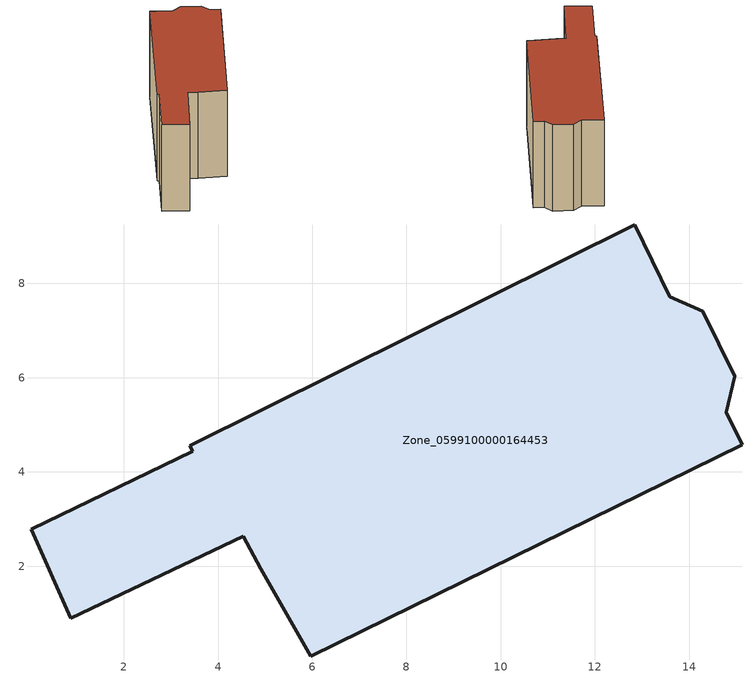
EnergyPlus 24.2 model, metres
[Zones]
Zone_0599100000164453
 floor ground (C_G): 4.9,1.95 4.54,2.63 0.87,0.9 0.04,2.78 3.46,4.44 3.4,4.55 12.85,9.24 13.59,7.72 14.29,7.41 14.97,6.03 14.79,5.27 15.13,4.57 5.97,0.09 z0.03
 wall outside (C_F): 14.97,6.03 14.29,7.41 13.59,7.72 12.85,9.24 3.4,4.55 3.46,4.44 0.04,2.78 0.87,0.9 4.54,2.63 4.9,1.95 5.97,0.09 15.13,4.57 14.79,5.27 14.97,6.03 z0.03:7.79
 roof outside (C_R): 4.9,1.95 5.97,0.09 15.13,4.57 14.79,5.27 14.97,6.03 14.29,7.41 13.59,7.72 12.85,9.24 3.4,4.55 3.46,4.44 0.04,2.78 0.87,0.9 4.54,2.63 z7.79
[BUILDING]
Pand.0599100000164453: North Axis=0; Terrain=City; Loads Convergence Tolerance Value=0.04; Temperature Convergence Tolerance Value=0.4; Solar Distribution=FullExterior; Maximum Number of Warmup Days=25; Minimum Number of Warmup Days=1
[Site:Location]
Rotterdam.The.Hague.AP_ZH_NLD Design_Conditions: Latitude=51.96; Longitude=4.45; Time Zone=1; Elevation=-4.5
[SITE:GROUNDTEMPERATURE:BUILDINGSURFACE]
18, 18, 18, 18, 18, 18, 18, 18, 18, 18, 18, 18
[MATERIAL] Thermal Absorptance=0.9; Solar Absorptance=0.7; Visible Absorptance=0.7
Name | Roughness | Thickness | Conductivity | Density | Specific Heat
G.TC.1946 | MediumSmooth | 0.15 | 1 | 540 | 1210
F.TC.1946 | Rough | 0.3 | 0.857143 | 1920 | 840
R.TC.1946 | MediumRough | 0.2 | 0.909091 | 1500 | 1000
[CONSTRUCTION]
C_G: G.TC.1946
C_F: F.TC.1946
C_R: R.TC.1946
[ZONE]
Zone_0599100000164453: Type=1; Multiplier=1; Ceiling Height=Autocalculate; Volume=Autocalculate; Floor Area=autocalculate; Part of Total Floor Area=Yes
[ZONEINFILTRATION:DESIGNFLOWRATE]
Infil_Zone_0599100000164453: Zone or ZoneList or Space or SpaceList=Zone_0599100000164453; Schedule=AlwaysOn; Design Flow Rate Calculation Method=Flow/Area; Flow Rate per Floor Area=0.003; Constant Term Coefficient=1; Temperature Term Coefficient=0; Velocity Term Coefficient=0; Velocity Squared Term Coefficient=0
[HVACTEMPLATE:ZONE:IDEALLOADSAIRSYSTEM]
Zone_0599100000164453: Maximum Heating Supply Air Temperature=50; Minimum Cooling Supply Air Temperature=13; Maximum Heating Supply Air Humidity Ratio=0.0156; Minimum Cooling Supply Air Humidity Ratio=0.0077; Heating Limit=NoLimit; Cooling Limit=NoLimit; Dehumidification Control Type=ConstantSensibleHeatRatio; Cooling Sensible Heat Ratio=0.7; Dehumidification Setpoint=60; Humidification Control Type=None; Humidification Setpoint=30; Outdoor Air Method=None; Outdoor Air Flow Rate per Person=0.00944; Outdoor Air Flow Rate per Zone Floor Area=0; Outdoor Air Flow Rate per Zone=0; Demand Controlled Ventilation Type=None; Outdoor Air Economizer Type=NoEconomizer; Heat Recovery Type=None; Sensible Heat Recovery Effectiveness=0.7; Latent Heat Recovery Effectiveness=0.65
[ZONECONTROL:THERMOSTAT]
ThermostatControl_Zone_0599100000164453: Zone or ZoneList=Zone_0599100000164453; Control Type Schedule=DualSetpointControlType; Control 1=Thermostat_Zone_0599100000164453; Temperature Difference Between Cutout And Setpoint=0
[THERMOSTATSETPOINT:DUALSETPOINT]
Thermostat_Zone_0599100000164453: Heating Setpoint Temperature Schedule=HeatingSetpoint_Zone_0599100000164453; Cooling Setpoint Temperature Schedule=CoolingSetpoint_Zone_0599100000164453
[SCHEDULE:COMPACT]
HeatingSetpoint_Zone_0599100000164453: Through: 12/31, For: AllDays, Until: 24:00, 21
CoolingSetpoint_Zone_0599100000164453: Through: 12/31, For: AllDays, Until: 24:00, 24
DualSetpointControlType: Through: 12/31, For: AllDays, Until: 24:00, 4
AlwaysOn: Through: 12/31, For: AllDays, Until: 24:00, 1
